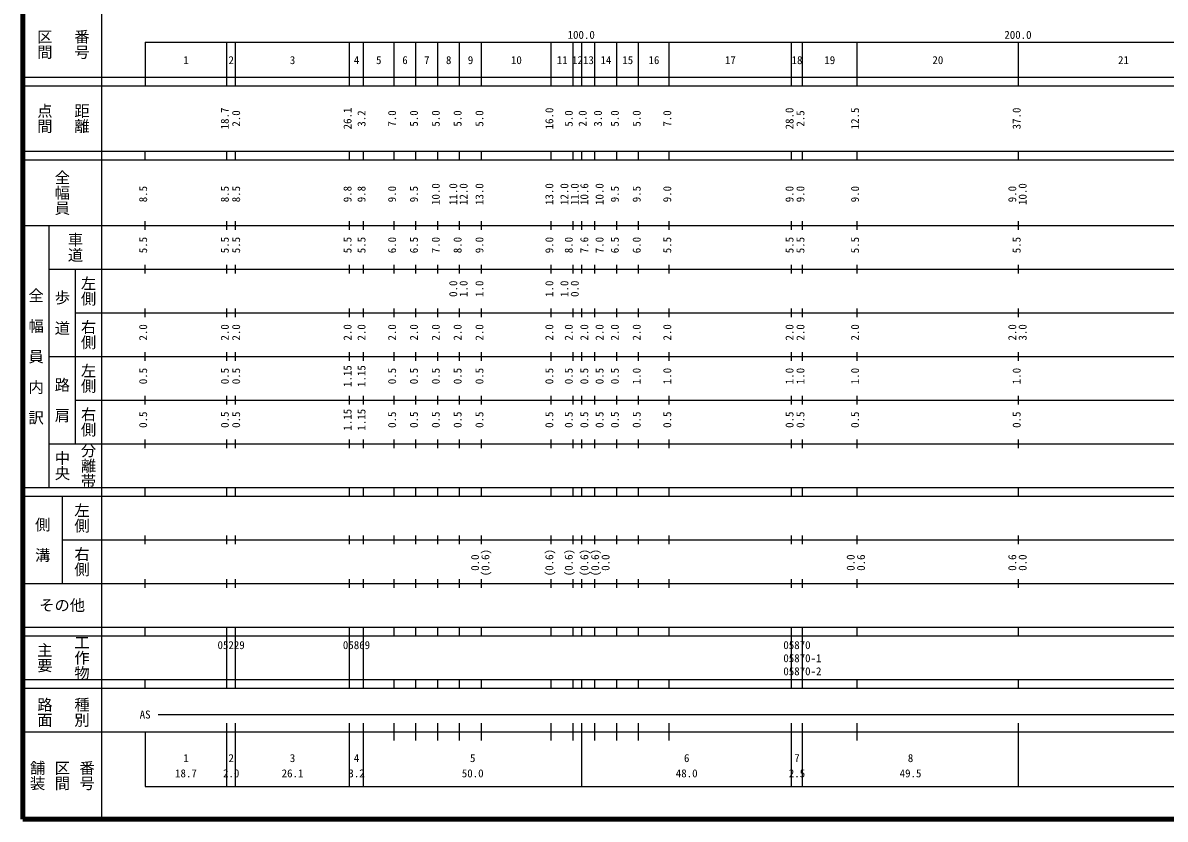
# Model space of a CAD drawing. Units: millimetres on the paper, enlarged 1000 times. Extents: x 40000 to 680000, y 20000 to 380000.
# Drawn here: x 40000 to 301547, y 20000 to 202409 of the extents above; entities that cross this region are included whole.
import ezdxf
from ezdxf.enums import TextEntityAlignment as Align

# ---------------------------------------------------------------- set-up
doc = ezdxf.new("R2010")
doc.units = ezdxf.units.MM
doc.header["$LTSCALE"] = 1000
doc.layers.add('M-TTL', color=2, linetype='Continuous', lineweight=140)
doc.layers.add('M-TTL-BAND', color=7, linetype='Continuous', lineweight=25)
doc.styles.add('@ＭＳ ゴシック', font='')
doc.styles.add('ＭＳ ゴシック', font='')
doc.styles.get('@ＭＳ ゴシック').set_extended_font_data('@MS Gothic')
doc.styles.get('ＭＳ ゴシック').set_extended_font_data('MS Gothic')

msp = doc.modelspace()

# ---------------------------------------------------------------- linework, layer by layer
at = {"layer": 'M-TTL'}
for p, q in [((40000, 380000), (40000, 20000)), ((40000, 20000), (680000, 20000))]:
    msp.add_line(p, q, dxfattribs=at)
at = {"layer": 'M-TTL-BAND'}
for p, q in [((58000, 370000), (58000, 20000)), ((68000, 198000), (579000, 198000)), ((68000, 198000), (68000, 188000)), ((86700, 188000), (86700, 198000)), ((88700, 188000), (88700, 198000)), ((114800, 188000), (114800, 198000)), ((118000, 188000), (118000, 198000)), ((125000, 188000), (125000, 198000)), ((130000, 188000), (130000, 198000)), ((135000, 188000), (135000, 198000)), ((140000, 188000), (140000, 198000)), ((145000, 188000), (145000, 198000)), ((161000, 188000), (161000, 198000)), ((166000, 188000), (166000, 198000)), ((168000, 188000), (168000, 198000)), ((171000, 188000), (171000, 198000)), ((176000, 188000), (176000, 198000)), ((181000, 188000), (181000, 198000)), ((188000, 188000), (188000, 198000)), ((216000, 188000), (216000, 198000)), ((218500, 188000), (218500, 198000)), ((231000, 188000), (231000, 198000)), ((268000, 188000), (268000, 198000)), ((40000, 190000), (579000, 190000)), ((40000, 188000), (579000, 188000)), ((40000, 173000), (579000, 173000)), ((68000, 171000), (68000, 173000)), ((86700, 171000), (86700, 173000)), ((88700, 171000), (88700, 173000)), ((114800, 171000), (114800, 173000)), ((118000, 171000), (118000, 173000)), ((125000, 171000), (125000, 173000)), ((130000, 171000), (130000, 173000)), ((135000, 171000), (135000, 173000)), ((140000, 171000), (140000, 173000)), ((145000, 171000), (145000, 173000)), ((161000, 171000), (161000, 173000)), ((166000, 171000), (166000, 173000)), ((168000, 171000), (168000, 173000)), ((171000, 171000), (171000, 173000)), ((176000, 171000), (176000, 173000)), ((181000, 171000), (181000, 173000)), ((188000, 171000), (188000, 173000)), ((216000, 171000), (216000, 173000)), ((218500, 171000), (218500, 173000)), ((231000, 171000), (231000, 173000)), ((268000, 171000), (268000, 173000)), ((40000, 171000), (579000, 171000)), ((68000, 155000), (68000, 157000)), ((86700, 155000), (86700, 157000)), ((88700, 155000), (88700, 157000)), ((114800, 155000), (114800, 157000)), ((118000, 155000), (118000, 157000)), ((125000, 155000), (125000, 157000)), ((130000, 155000), (130000, 157000)), ((135000, 155000), (135000, 157000)), ((140000, 155000), (140000, 157000)), ((145000, 155000), (145000, 157000)), ((161000, 155000), (161000, 157000)), ((166000, 155000), (166000, 157000)), ((168000, 155000), (168000, 157000)), ((171000, 155000), (171000, 157000)), ((176000, 155000), (176000, 157000)), ((181000, 155000), (181000, 157000)), ((188000, 155000), (188000, 157000)), ((216000, 155000), (216000, 157000)), ((218500, 155000), (218500, 157000)), ((231000, 155000), (231000, 157000)), ((268000, 155000), (268000, 157000)), ((40000, 156000), (579000, 156000)), ((46000, 96000), (46000, 156000)), ((68000, 145000), (68000, 147000)), ((86700, 145000), (86700, 147000)), ((88700, 145000), (88700, 147000)), ((114800, 145000), (114800, 147000)), ((118000, 145000), (118000, 147000)), ((125000, 145000), (125000, 147000)), ((130000, 145000), (130000, 147000)), ((135000, 145000), (135000, 147000)), ((140000, 145000), (140000, 147000)), ((145000, 145000), (145000, 147000)), ((161000, 145000), (161000, 147000)), ((166000, 145000), (166000, 147000)), ((168000, 145000), (168000, 147000)), ((171000, 145000), (171000, 147000)), ((176000, 145000), (176000, 147000)), ((181000, 145000), (181000, 147000)), ((188000, 145000), (188000, 147000)), ((216000, 145000), (216000, 147000)), ((218500, 145000), (218500, 147000)), ((231000, 145000), (231000, 147000)), ((268000, 145000), (268000, 147000)), ((46000, 146000), (579000, 146000)), ((52000, 146000), (52000, 106000)), ((68000, 135000), (68000, 137000)), ((86700, 135000), (86700, 137000)), ((88700, 135000), (88700, 137000)), ((114800, 135000), (114800, 137000)), ((118000, 135000), (118000, 137000)), ((125000, 135000), (125000, 137000)), ((130000, 135000), (130000, 137000)), ((135000, 135000), (135000, 137000)), ((140000, 135000), (140000, 137000)), ((145000, 135000), (145000, 137000)), ((161000, 135000), (161000, 137000)), ((166000, 135000), (166000, 137000)), ((168000, 135000), (168000, 137000)), ((171000, 135000), (171000, 137000)), ((176000, 135000), (176000, 137000)), ((181000, 135000), (181000, 137000)), ((188000, 135000), (188000, 137000)), ((216000, 135000), (216000, 137000)), ((218500, 135000), (218500, 137000)), ((231000, 135000), (231000, 137000)), ((268000, 135000), (268000, 137000)), ((52000, 136000), (579000, 136000)), ((46000, 126000), (579000, 126000)), ((68000, 125000), (68000, 127000)), ((86700, 125000), (86700, 127000)), ((88700, 125000), (88700, 127000)), ((114800, 125000), (114800, 127000)), ((118000, 125000), (118000, 127000)), ((125000, 125000), (125000, 127000)), ((130000, 125000), (130000, 127000)), ((135000, 125000), (135000, 127000)), ((140000, 125000), (140000, 127000)), ((145000, 125000), (145000, 127000)), ((161000, 125000), (161000, 127000)), ((166000, 125000), (166000, 127000)), ((168000, 125000), (168000, 127000)), ((171000, 125000), (171000, 127000)), ((176000, 125000), (176000, 127000)), ((181000, 125000), (181000, 127000)), ((188000, 125000), (188000, 127000)), ((216000, 125000), (216000, 127000)), ((218500, 125000), (218500, 127000)), ((231000, 125000), (231000, 127000)), ((268000, 125000), (268000, 127000)), ((52000, 116000), (579000, 116000)), ((68000, 115000), (68000, 117000)), ((86700, 115000), (86700, 117000)), ((88700, 115000), (88700, 117000)), ((114800, 115000), (114800, 117000)), ((118000, 115000), (118000, 117000)), ((125000, 115000), (125000, 117000)), ((130000, 115000), (130000, 117000)), ((135000, 115000), (135000, 117000)), ((140000, 115000), (140000, 117000)), ((145000, 115000), (145000, 117000)), ((161000, 115000), (161000, 117000)), ((166000, 115000), (166000, 117000)), ((168000, 115000), (168000, 117000)), ((171000, 115000), (171000, 117000)), ((176000, 115000), (176000, 117000)), ((181000, 115000), (181000, 117000)), ((188000, 115000), (188000, 117000)), ((216000, 115000), (216000, 117000)), ((218500, 115000), (218500, 117000)), ((231000, 115000), (231000, 117000)), ((268000, 115000), (268000, 117000)), ((46000, 106000), (579000, 106000)), ((68000, 105000), (68000, 107000)), ((86700, 105000), (86700, 107000)), ((88700, 105000), (88700, 107000)), ((114800, 105000), (114800, 107000)), ((118000, 105000), (118000, 107000)), ((125000, 105000), (125000, 107000)), ((130000, 105000), (130000, 107000)), ((135000, 105000), (135000, 107000)), ((140000, 105000), (140000, 107000)), ((145000, 105000), (145000, 107000)), ((161000, 105000), (161000, 107000)), ((166000, 105000), (166000, 107000)), ((168000, 105000), (168000, 107000)), ((171000, 105000), (171000, 107000)), ((176000, 105000), (176000, 107000)), ((181000, 105000), (181000, 107000)), ((188000, 105000), (188000, 107000)), ((216000, 105000), (216000, 107000)), ((218500, 105000), (218500, 107000)), ((231000, 105000), (231000, 107000)), ((268000, 105000), (268000, 107000)), ((40000, 96000), (579000, 96000)), ((68000, 94000), (68000, 96000)), ((86700, 94000), (86700, 96000)), ((88700, 94000), (88700, 96000)), ((114800, 94000), (114800, 96000)), ((118000, 94000), (118000, 96000)), ((125000, 94000), (125000, 96000)), ((130000, 94000), (130000, 96000)), ((135000, 94000), (135000, 96000)), ((140000, 94000), (140000, 96000)), ((145000, 94000), (145000, 96000)), ((161000, 94000), (161000, 96000)), ((166000, 94000), (166000, 96000)), ((168000, 94000), (168000, 96000)), ((171000, 94000), (171000, 96000)), ((176000, 94000), (176000, 96000)), ((181000, 94000), (181000, 96000)), ((188000, 94000), (188000, 96000)), ((216000, 94000), (216000, 96000)), ((218500, 94000), (218500, 96000)), ((231000, 94000), (231000, 96000)), ((268000, 94000), (268000, 96000)), ((40000, 94000), (579000, 94000)), ((49000, 94000), (49000, 74000)), ((49000, 84000), (579000, 84000)), ((68000, 83000), (68000, 85000)), ((86700, 83000), (86700, 85000)), ((88700, 83000), (88700, 85000)), ((114800, 83000), (114800, 85000)), ((118000, 83000), (118000, 85000)), ((125000, 83000), (125000, 85000)), ((130000, 83000), (130000, 85000)), ((135000, 83000), (135000, 85000)), ((140000, 83000), (140000, 85000)), ((145000, 83000), (145000, 85000)), ((161000, 83000), (161000, 85000)), ((166000, 83000), (166000, 85000)), ((168000, 83000), (168000, 85000)), ((171000, 83000), (171000, 85000)), ((176000, 83000), (176000, 85000)), ((181000, 83000), (181000, 85000)), ((188000, 83000), (188000, 85000)), ((216000, 83000), (216000, 85000)), ((218500, 83000), (218500, 85000)), ((231000, 83000), (231000, 85000)), ((268000, 83000), (268000, 85000)), ((40000, 74000), (579000, 74000)), ((68000, 73000), (68000, 75000)), ((86700, 73000), (86700, 75000)), ((88700, 73000), (88700, 75000)), ((114800, 73000), (114800, 75000)), ((118000, 73000), (118000, 75000)), ((125000, 73000), (125000, 75000)), ((130000, 73000), (130000, 75000)), ((135000, 73000), (135000, 75000)), ((140000, 73000), (140000, 75000)), ((145000, 73000), (145000, 75000)), ((161000, 73000), (161000, 75000)), ((166000, 73000), (166000, 75000)), ((168000, 73000), (168000, 75000)), ((171000, 73000), (171000, 75000)), ((176000, 73000), (176000, 75000)), ((181000, 73000), (181000, 75000)), ((188000, 73000), (188000, 75000)), ((216000, 73000), (216000, 75000)), ((218500, 73000), (218500, 75000)), ((231000, 73000), (231000, 75000)), ((268000, 73000), (268000, 75000)), ((40000, 64000), (579000, 64000)), ((68000, 62000), (68000, 64000)), ((86700, 62000), (86700, 64000)), ((88700, 62000), (88700, 64000)), ((114800, 62000), (114800, 64000)), ((118000, 62000), (118000, 64000)), ((125000, 62000), (125000, 64000)), ((130000, 62000), (130000, 64000)), ((135000, 62000), (135000, 64000)), ((140000, 62000), (140000, 64000)), ((145000, 62000), (145000, 64000)), ((161000, 62000), (161000, 64000)), ((166000, 62000), (166000, 64000)), ((168000, 62000), (168000, 64000)), ((171000, 62000), (171000, 64000)), ((176000, 62000), (176000, 64000)), ((181000, 62000), (181000, 64000)), ((188000, 62000), (188000, 64000)), ((216000, 62000), (216000, 64000)), ((218500, 62000), (218500, 64000)), ((231000, 62000), (231000, 64000)), ((268000, 62000), (268000, 64000)), ((40000, 62000), (579000, 62000)), ((86700, 52000), (86700, 62000)), ((88700, 52000), (88700, 62000)), ((114800, 52000), (114800, 62000)), ((118000, 52000), (118000, 62000)), ((216000, 52000), (216000, 62000)), ((218500, 52000), (218500, 62000)), ((40000, 52000), (579000, 52000)), ((40000, 50000), (579000, 50000)), ((68000, 50000), (68000, 52000)), ((86700, 50000), (86700, 52000)), ((88700, 50000), (88700, 52000)), ((114800, 50000), (114800, 52000)), ((118000, 50000), (118000, 52000)), ((125000, 50000), (125000, 52000)), ((130000, 50000), (130000, 52000)), ((135000, 50000), (135000, 52000)), ((140000, 50000), (140000, 52000)), ((145000, 50000), (145000, 52000)), ((161000, 50000), (161000, 52000)), ((166000, 50000), (166000, 52000)), ((168000, 50000), (168000, 52000)), ((171000, 50000), (171000, 52000)), ((176000, 50000), (176000, 52000)), ((181000, 50000), (181000, 52000)), ((188000, 50000), (188000, 52000)), ((216000, 50000), (216000, 52000)), ((218500, 50000), (218500, 52000)), ((231000, 50000), (231000, 52000)), ((268000, 50000), (268000, 52000)), ((71000, 44000), (565000, 44000)), ((86700, 27500), (86700, 42000)), ((88700, 27500), (88700, 42000)), ((114800, 27500), (114800, 42000)), ((118000, 27500), (118000, 42000)), ((125000, 38000), (125000, 42000)), ((130000, 38000), (130000, 42000)), ((135000, 38000), (135000, 42000)), ((140000, 38000), (140000, 42000)), ((145000, 38000), (145000, 42000)), ((161000, 38000), (161000, 42000)), ((166000, 38000), (166000, 42000)), ((168000, 27500), (168000, 42000)), ((171000, 38000), (171000, 42000)), ((176000, 38000), (176000, 42000)), ((181000, 38000), (181000, 42000)), ((188000, 38000), (188000, 42000)), ((216000, 27500), (216000, 42000)), ((218500, 27500), (218500, 42000)), ((231000, 38000), (231000, 42000)), ((268000, 27500), (268000, 42000)), ((40000, 40000), (579000, 40000)), ((68000, 40000), (68000, 27500)), ((68000, 27500), (579000, 27500))]:
    msp.add_line(p, q, dxfattribs=at)

# ---------------------------------------------------------------- texts
at = {"layer": 'M-TTL-BAND', "style": '@ＭＳ ゴシック'}
for s, p in [('区間', (45000, 197500)), ('番号', (53500, 197500)), ('点間', (45000, 180500)), ('距離', (53500, 180500)), ('全幅員', (49000, 163500)), ('車道', (52000, 151000)), ('左側', (55000, 141000)), ('全\u3000幅\u3000員\u3000内\u3000訳', (43000, 126000)), ('歩\u3000道', (49000, 136000)), ('右側', (55000, 131000)), ('左側', (55000, 121000)), ('路\u3000肩', (49000, 116000)), ('右側', (55000, 111000)), ('分離帯', (55000, 101000)), ('中央', (49000, 101000)), ('左側', (53500, 89000)), ('側\u3000溝', (44500, 84000)), ('右側', (53500, 79000)), ('主要', (45000, 57000)), ('工作物', (53500, 57000)), ('路面', (45000, 44500)), ('種別', (53500, 44500)), ('舗装', (43333, 30000)), ('区間', (49000, 30000)), ('番号', (54667, 30000))]:
    msp.add_text(s, height=2566, rotation=270, dxfattribs=at).set_placement(p, align=Align.MIDDLE_CENTER)
at = {"layer": 'M-TTL-BAND', "style": 'ＭＳ ゴシック'}
for s, p in [('100.0', (167844, 198195)), ('200.0', (267844, 198195)), ('1', (77350, 192405)), ('2', (87700, 192405)), ('3', (101750, 192405)), ('4', (116400, 192405)), ('5', (121500, 192405)), ('6', (127500, 192405)), ('7', (132500, 192405)), ('8', (137500, 192405)), ('9', (142500, 192405)), ('10', (153000, 192405)), ('11', (163500, 192405)), ('12', (167000, 192405)), ('13', (169500, 192405)), ('14', (173500, 192405)), ('15', (178500, 192405)), ('16', (184500, 192405)), ('17', (202000, 192405)), ('18', (217250, 192405)), ('19', (224750, 192405)), ('20', (249500, 192405)), ('21', (292000, 192405)), ('AS', (68000, 42500)), ('1', (77350, 32523)), ('2', (87700, 32523)), ('3', (101750, 32523)), ('4', (116400, 32523)), ('5', (143000, 32523)), ('6', (192000, 32523)), ('7', (217250, 32523)), ('8', (243250, 32523)), ('18.7', (77350, 29033)), ('2.0', (87700, 29033)), ('26.1', (101750, 29033)), ('3.2', (116400, 29033)), ('50.0', (143000, 29033)), ('48.0', (192000, 29033)), ('2.5', (217250, 29033)), ('49.5', (243250, 29033))]:
    msp.add_text(s, height=1833, dxfattribs=at).set_placement(p, align=Align.BOTTOM_CENTER)
for s, p in [('18.7', (87700, 180500)), ('2.0', (90291, 180500)), ('26.1', (115800, 180500)), ('3.2', (119000, 180500)), ('7.0', (126000, 180500)), ('5.0', (131000, 180500)), ('5.0', (136000, 180500)), ('5.0', (141000, 180500)), ('5.0', (146000, 180500)), ('16.0', (162000, 180500)), ('5.0', (166448, 180500)), ('2.0', (169631, 180500)), ('3.0', (173124, 180500)), ('5.0', (177000, 180500)), ('5.0', (182000, 180500)), ('7.0', (189000, 180500)), ('28.0', (217000, 180500)), ('2.5', (219500, 180500)), ('12.5', (232000, 180500)), ('37.0', (269000, 180500)), ('8.5', (69000, 163174)), ('8.5', (87700, 163174)), ('8.5', (90291, 163174)), ('9.8', (115800, 163174)), ('9.8', (119000, 163174)), ('9.0', (126000, 163174)), ('9.5', (131000, 163174)), ('10.0', (136000, 163174)), ('11.0', (140000, 163174)), ('12.0', (142370, 163174)), ('13.0', (146000, 163174)), ('13.0', (162000, 163174)), ('12.0', (165448, 163174)), ('11.0', (167818, 163174)), ('10.6', (170009, 163174)), ('10.0', (173502, 163174)), ('9.5', (177000, 163174)), ('9.5', (182000, 163174)), ('9.0', (189000, 163174)), ('9.0', (217000, 163174)), ('9.0', (219500, 163174)), ('9.0', (232000, 163174)), ('9.0', (268000, 163174)), ('10.0', (270370, 163174)), ('5.5', (69000, 151500)), ('5.5', (87700, 151500)), ('5.5', (90291, 151500)), ('5.5', (115800, 151500)), ('5.5', (119000, 151500)), ('6.0', (126000, 151500)), ('6.5', (131000, 151500)), ('7.0', (136000, 151500)), ('8.0', (141000, 151500)), ('9.0', (146000, 151500)), ('9.0', (162000, 151500)), ('8.0', (166448, 151500)), ('7.6', (170009, 151500)), ('7.0', (173502, 151500)), ('6.5', (177000, 151500)), ('6.0', (182000, 151500)), ('5.5', (189000, 151500)), ('5.5', (217000, 151500)), ('5.5', (219500, 151500)), ('5.5', (232000, 151500)), ('5.5', (269000, 151500)), ('0.0', (140000, 141500)), ('1.0', (142370, 141500)), ('1.0', (146000, 141500)), ('1.0', (162000, 141500)), ('1.0', (165448, 141500)), ('0.0', (167818, 141500)), ('2.0', (69000, 131500)), ('2.0', (87700, 131500)), ('2.0', (90291, 131500)), ('2.0', (115800, 131500)), ('2.0', (119000, 131500)), ('2.0', (126000, 131500)), ('2.0', (131000, 131500)), ('2.0', (136000, 131500)), ('2.0', (141000, 131500)), ('2.0', (146000, 131500)), ('2.0', (162000, 131500)), ('2.0', (166448, 131500)), ('2.0', (170009, 131500)), ('2.0', (173502, 131500)), ('2.0', (177000, 131500)), ('2.0', (182000, 131500)), ('2.0', (189000, 131500)), ('2.0', (217000, 131500)), ('2.0', (219500, 131500)), ('2.0', (232000, 131500)), ('2.0', (268000, 131500)), ('3.0', (270370, 131500)), ('0.5', (69000, 121500)), ('0.5', (87700, 121500)), ('0.5', (90291, 121500)), ('1.15', (115800, 121500)), ('1.15', (119000, 121500)), ('0.5', (126000, 121500)), ('0.5', (131000, 121500)), ('0.5', (136000, 121500)), ('0.5', (141000, 121500)), ('0.5', (146000, 121500)), ('0.5', (162000, 121500)), ('0.5', (166448, 121500)), ('0.5', (170009, 121500)), ('0.5', (173502, 121500)), ('0.5', (177000, 121500)), ('1.0', (182000, 121500)), ('1.0', (189000, 121500)), ('1.0', (217000, 121500)), ('1.0', (219500, 121500)), ('1.0', (232000, 121500)), ('1.0', (269000, 121500)), ('0.5', (69000, 111500)), ('0.5', (87700, 111500)), ('0.5', (90291, 111500)), ('1.15', (115800, 111500)), ('1.15', (119000, 111500)), ('0.5', (126000, 111500)), ('0.5', (131000, 111500)), ('0.5', (136000, 111500)), ('0.5', (141000, 111500)), ('0.5', (146000, 111500)), ('0.5', (162000, 111500)), ('0.5', (166448, 111500)), ('0.5', (170009, 111500)), ('0.5', (173502, 111500)), ('0.5', (177000, 111500)), ('0.5', (182000, 111500)), ('0.5', (189000, 111500)), ('0.5', (217000, 111500)), ('0.5', (219500, 111500)), ('0.5', (232000, 111500)), ('0.5', (269000, 111500)), ('(0.6)', (147370, 78764)), ('(0.6)', (162000, 78764)), ('(0.6)', (166448, 78764)), ('(0.6)', (170009, 78764)), ('(0.6)', (172502, 78764)), ('0.0', (145000, 78764)), ('0.0', (174872, 78764)), ('0.0', (231000, 78764)), ('0.6', (233370, 78764)), ('0.6', (268000, 78764)), ('0.0', (270370, 78764))]:
    msp.add_text(s, height=1833, rotation=90, dxfattribs=at).set_placement(p, align=Align.BOTTOM_CENTER)
msp.add_text('その他', height=2566, dxfattribs=at).set_placement((49000, 69000), align=Align.MIDDLE_CENTER)
for s, p in [('05229', (84575, 58405)), ('05869', (113275, 58405)), ('05870', (214125, 58405)), ('05870-1', (214125, 55405)), ('05870-2', (214125, 52405))]:
    msp.add_text(s, height=1833, dxfattribs=at).set_placement(p, align=Align.BOTTOM_LEFT)

doc.saveas('drawing.dxf')
